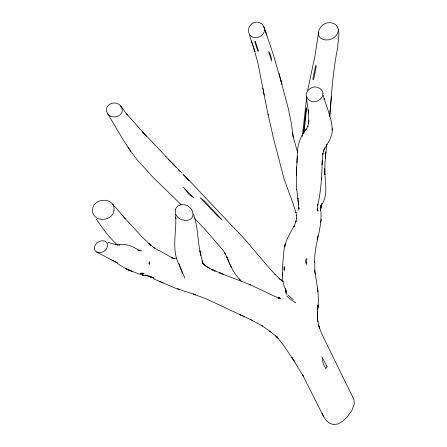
<?xml version="1.0" encoding="UTF-8"?>
<svg xmlns="http://www.w3.org/2000/svg" width="447" height="447" viewBox="0 0 447 447"><rect width="100%" height="100%" fill="white"/><g stroke="black" fill="none" stroke-linecap="round" stroke-linejoin="round"><path stroke-width="0.67" d="M320.605 207.805L320.583 210.308L320.544 208.358M320.6 207.821L320.533 210.431L321.253 204.782L320.438 210.185L321.32 204.972L320.695 207.285L322.086 203.525L321.192 205.397C328.092 196.429 325.433 184.415 324.818 174.045L324.84 174.743L324.924 163.284L325.969 151.712M317.035 209.386L318.046 211.152L317.404 208.581L317.387 209.609L317.851 204.218L317.638 205.475C321.125 191.104 321.717 176.291 322.253 161.574L322.27 160.602L322.052 164.781M323.304 95.245L324.304 99.212L324.114 98.452C327.064 108.42 331.652 118.114 332.222 128.63C332.909 136.955 327.366 143.571 323.628 150.382M332.194 130.049L332.222 128.63M296.948 162.742L297.266 155.942L296.311 175.397L296.735 166.943M314.817 271.15L314.744 261.707L314.705 262.629C313.839 244.151 323.555 226.551 320.465 208.146M296.4 172.754L296.339 186.539L297.892 198.669L297.831 198.278M321.41 177.409L321.298 179.526L321.393 178.364M298.914 207.659L298.842 208.972L297.808 198.11L298.708 204.866M297.289 155.506C297.199 145.878 300.066 136.296 306.502 128.982L305.849 129.954L308.044 125.942L307.592 126.887L308.726 122.88C308.29 126.048 309.061 118.863 308.855 121.232L308.374 111.499L308.547 112.979L306.53 98.379M298.775 210.107L298.987 207.877M322.253 161.574L322.957 153.382L322.807 154.327L323.667 150.449L323.382 151.36L324.852 147.733M318.024 304.893L317.409 316.035L317.398 311.799L317.409 318.845M318.013 305.077L317.733 308.497L317.968 305.832L317.878 307.033C319.465 294.629 316.431 282.375 314.71 270.172L315.135 274.078M330.741 104.145L331.378 96.139L329.674 116.578M330.143 111.376L330.808 103.341M331.311 97.01C332.507 80.287 334.457 63.608 337.748 47.153C337.77 40.359 340.983 31.474 336.496 25.434C331.808 20.802 323.226 22.154 320.136 28.005A14.243 10.767 -25.3 0 0 318.851 30.614L314.962 55.853L307.704 90.199M329.668 116.617L330.21 110.632M285.745 290.064L285.75 293.355M318.398 32.407C317.666 35.548 319.979 38.537 322.952 39.336A12.622 9.543 -25.3 0 0 325.712 39.895C329.668 40.269 333.741 38.615 336.183 35.447A11.359 8.582 -25.3 0 0 338.295 30.592L338.29 28.96M320.84 222.343L321.158 219.242M325.377 157.579L325.31 158.249L326.757 144.331L326.55 146.191M302.317 136.313L306.692 97.139M303.418 133.212L306.106 108.705L306.743 107.783L303.943 133.223M317.733 308.497L317.862 307.268L317.571 309.978M317.163 239.933L318.007 235.832M141.079 273.212L142.034 272.972L144.118 273.72L143.163 273.955L140.107 273.357L141.079 273.212L143.163 273.955M278.252 298.244L279.861 298.004L277.973 298.25M176.783 258.545L173.693 258.472L174.397 258.684L171.302 257.522L174.397 258.684M278.872 298.222L280.403 298.272L278.939 298.138L280.381 298.412L275.358 296.668L249.236 284.253M138.782 250.314L141.844 250.884M138.704 250.409L139.972 250.672M111.867 259.992L117.639 263.127L96.066 251.711L94.987 250.599L94.373 248.538A9.421 7.124 -25.3 0 1 94.652 246.213L96.664 242.989L100.251 241.106A7.722 5.839 -25.3 0 1 102.894 240.804C105.201 240.709 107.487 242.442 107.459 244.867A9.51 7.186 -25.3 0 1 107.319 246.638C106.744 249.504 104.28 251.689 101.469 252.287A7.822 5.912 -25.3 0 1 98.848 252.533L96.541 251.979M145.158 275.877C135.57 272.882 125.903 269.586 117.695 263.624M143.671 275.386L142.207 274.905L142.699 275.067M240.693 315.001L206.408 298.937L193.21 293.992L195.73 294.847L175.269 288.108L153.477 278.794M177.364 288.874L179.236 289.516M108.079 242.43L116.058 244.705L115.488 244.643L119.511 244.883L118.846 244.889C125.864 243.341 132.636 246.034 138.263 250.124L137.19 249.538L138.9 250.443M223.612 274.413L219.421 272.81L250.801 284.929M221.986 273.787L211.649 269.424L215.102 271.044L207.095 266.926M159.043 281.113L163.306 283.012M239.223 314.325L244.509 316.733M240.464 314.889L252.136 320.264M213.023 270.066L215.102 271.044M250.286 319.404L262.3 325.936L261.735 325.556L270.888 331.97L269.619 331.026L277.174 337.178L275.631 335.786L278.392 338.502L276.861 336.904L283.621 345.386L294.556 361.679L291.757 357.376L292.74 358.902M209.9 268.53L203.519 264.283L206.263 266.423M172.129 257.83L153.511 247.465M295.785 302.893L288.924 298.088L286.834 296.026M293.305 299.624L288.069 295.227M154.545 248.124L148.918 243.604L150.818 245.291L142.118 236.988L125.4 218.857M286.063 290.69L283.744 284.918L282.89 281.364L279.107 278.442L282.951 281.409M203.519 264.283L204.016 264.674L202.999 263.758L204.067 264.741L202.692 263.35L203.961 264.769L202.435 262.188M283.068 281.476L279.498 278.677L274.944 274.212L275.374 274.654C261.171 259.685 249.046 242.877 234.368 228.35M150.388 244.911L150.818 245.291M117.941 245.358C109.392 237.849 102.665 228.551 96.362 219.153L96.524 219.388M181.046 204.586L152.857 177.09L137.682 160.495L130.815 151.371L123.975 141.151L107.157 112.767A12.974 9.806 -25.3 0 1 106.604 110.761C105.777 106.431 109.912 102.899 114.03 103C121.064 102.598 123.299 111.052 127.501 114.952L126.741 114.019L141.431 130.625L166.111 156.662M188.528 180.124L183.683 175.146M188.841 180.068L234.882 228.881M181.873 173L165.569 156.21M182.823 173.972L189.075 180.594M168.195 159.216L171.592 162.708M172.553 163.697L175.934 167.178M178.353 169.664L180.292 171.659M194.847 218.633L205.38 229.842L222.919 250.085L225.349 253.795L224.858 252.907L228.786 261.741L226.663 256.673C229.842 265.205 234.066 273.424 240.279 280.168M146.61 136.581L142.297 131.96L143.47 133.491M112.65 204.028L125.445 218.924L122.215 215.108M239.19 278.9L241.134 281.157M127.864 147.097L130.815 151.371M293.584 360.193L303.446 376.424L302.647 375.005L323.438 416.246L326.087 420.253L329.411 423.175L333.546 424.622L338.139 423.924L342.994 421.04L347.66 416.531L352.359 409.558L354.242 404.239L354.052 399.747L321.538 333.462L318.303 324.393L319.437 328.204L317.599 319.801L317.772 321.332L317.404 314.587M107.464 113.393C111.068 120.349 125.277 116.136 121.724 107.917A14.069 10.633 -25.3 0 0 120.64 106M286.924 294.595L285.51 288.734M263.786 26.552L262.087 24.16A9.253 6.996 -25.3 0 0 260.199 22.981C252.566 19.143 244.816 28.938 250.231 35.302C255.718 41.571 267.854 34.453 263.786 26.552L273.167 54.137L281.923 84.181L278.973 73.587M229.104 262.657L231.624 267.759M184.857 278.179L178.845 263.518M178.515 263.663C171.765 249.365 176.286 232.976 175.811 217.829L175.8 218.41L175.682 214.169M202.787 262.886L203.374 264.238L202.1 260.942L202.564 262.272L199.965 250.907L200.753 255.148C197.513 241.609 198.256 227.299 193.411 214.147M182.505 273.653L178.711 263.613M266.781 35.067L264.054 27.25M297.601 152.187L293.226 137.229L291.461 123.858L288.477 109.303L280.437 78.806M249.543 35.078L251.158 40.381M254.594 50.936L258.081 63.792L267.2 110.42L273.324 137.659L284.052 178.934L293.277 204.05L296.037 212.951L295.903 212.331L296.517 215.828L296.45 215.007L296.501 218.913L296.557 217.991L295.83 221.874L296.143 220.958L293.863 226.752L294.215 225.936C289.505 234.2 284.197 242.576 283.8 252.404C283.04 262.015 281.593 271.742 282.89 281.364M268.004 114.264L268.2 115.186M200.524 253.93L200.753 255.148M262.881 88.355L264.138 95.055M292.539 132.496L293.215 137.223M306.324 96.787L306.726 99.916M308.162 109.733L308.547 112.979M317.566 288.125L317.94 291.824M296.568 189.277L296.618 189.774M285.929 290.841L286.019 291.891M320.471 208.224L320.616 210.096L320.549 208.291M324.673 168.312L324.84 174.743M320.56 208.375L320.594 210.269L320.56 208.391M323.438 416.246A42.119 31.832 -25.3 0 1 322.181 413.341M323.03 93.412L322.443 96.166A9.214 6.968 -25.3 0 1 319.46 99.821C316.755 102.078 312.721 102.452 309.726 100.564A12.997 9.823 -25.3 0 1 307.949 99.156L306.24 96.016A7.985 6.035 -25.3 0 1 306.273 93.898C307.078 90.758 309.71 88.316 312.727 87.299A6.37 4.811 -25.3 0 1 315.085 86.953L317.404 87.316L319.544 88.282A13.304 10.057 -25.3 0 1 321.287 89.679L322.51 91.434L323.03 93.412M320.622 207.849L320.544 210.414L320.644 207.877M175.515 209.52C172.805 222.338 197.088 225.126 192.288 210.788A18.154 13.723 -25.3 0 0 191.009 208.604L187.74 205.816A11.963 9.041 -25.3 0 0 184.376 204.782C180.934 204.301 176.191 205.586 175.515 209.52M284.32 267.848L284.18 270.279L283.962 267.96L284.393 266.635L284.32 267.848M306.575 262.35L306.43 264.423L305.636 262.411L305.877 259.5L306.899 258.5L306.575 262.35M320.778 207.341L320.477 210.369L320.823 207.369M113.979 210.14C113.488 220.969 94.809 222.958 92.685 212.23A15.628 11.812 -25.3 0 1 92.641 209.386C93.227 198.686 111.599 196.691 113.884 207.201A15.679 11.851 -25.3 0 1 113.979 210.135M314.928 73.09L313.57 79.806L312.844 79.147L315.671 65.491L316.342 66.106L314.928 73.09M149.343 261.886L148.879 263.998L149.723 264.244L149.343 261.886M284.817 246.118L284.627 246.962L285.432 243.542L284.817 246.118M327.098 366.831L325.796 368.613L323.159 363.562L321.929 356.902L327.098 366.831M151.125 277.185L150.119 277.201L154.103 278.213L145.163 275.14L147.622 275.514L153.282 277.453L151.125 277.185M255.427 41.655L254.695 41.621L257.824 51.204L258.562 51.243L255.427 41.655M132.346 271.48L128.552 269.871L132.346 271.48M126.719 268.977L125.87 268.58L129.418 270.251L126.719 268.977M193.596 197.613L189.198 194.624L183.51 187.321L193.596 197.613M204.597 201.15L200.217 197.691L217.577 216.119L222.232 219.991L204.597 201.15M269.882 53.316L268.597 51.383L271.541 61.01L271.43 58.334L269.882 53.316M251.538 41.152L251.309 40.778L254.974 51.707L251.538 41.152M282.375 273.262L282.37 272.329L282.387 276.006L282.375 273.262"/></g></svg>
